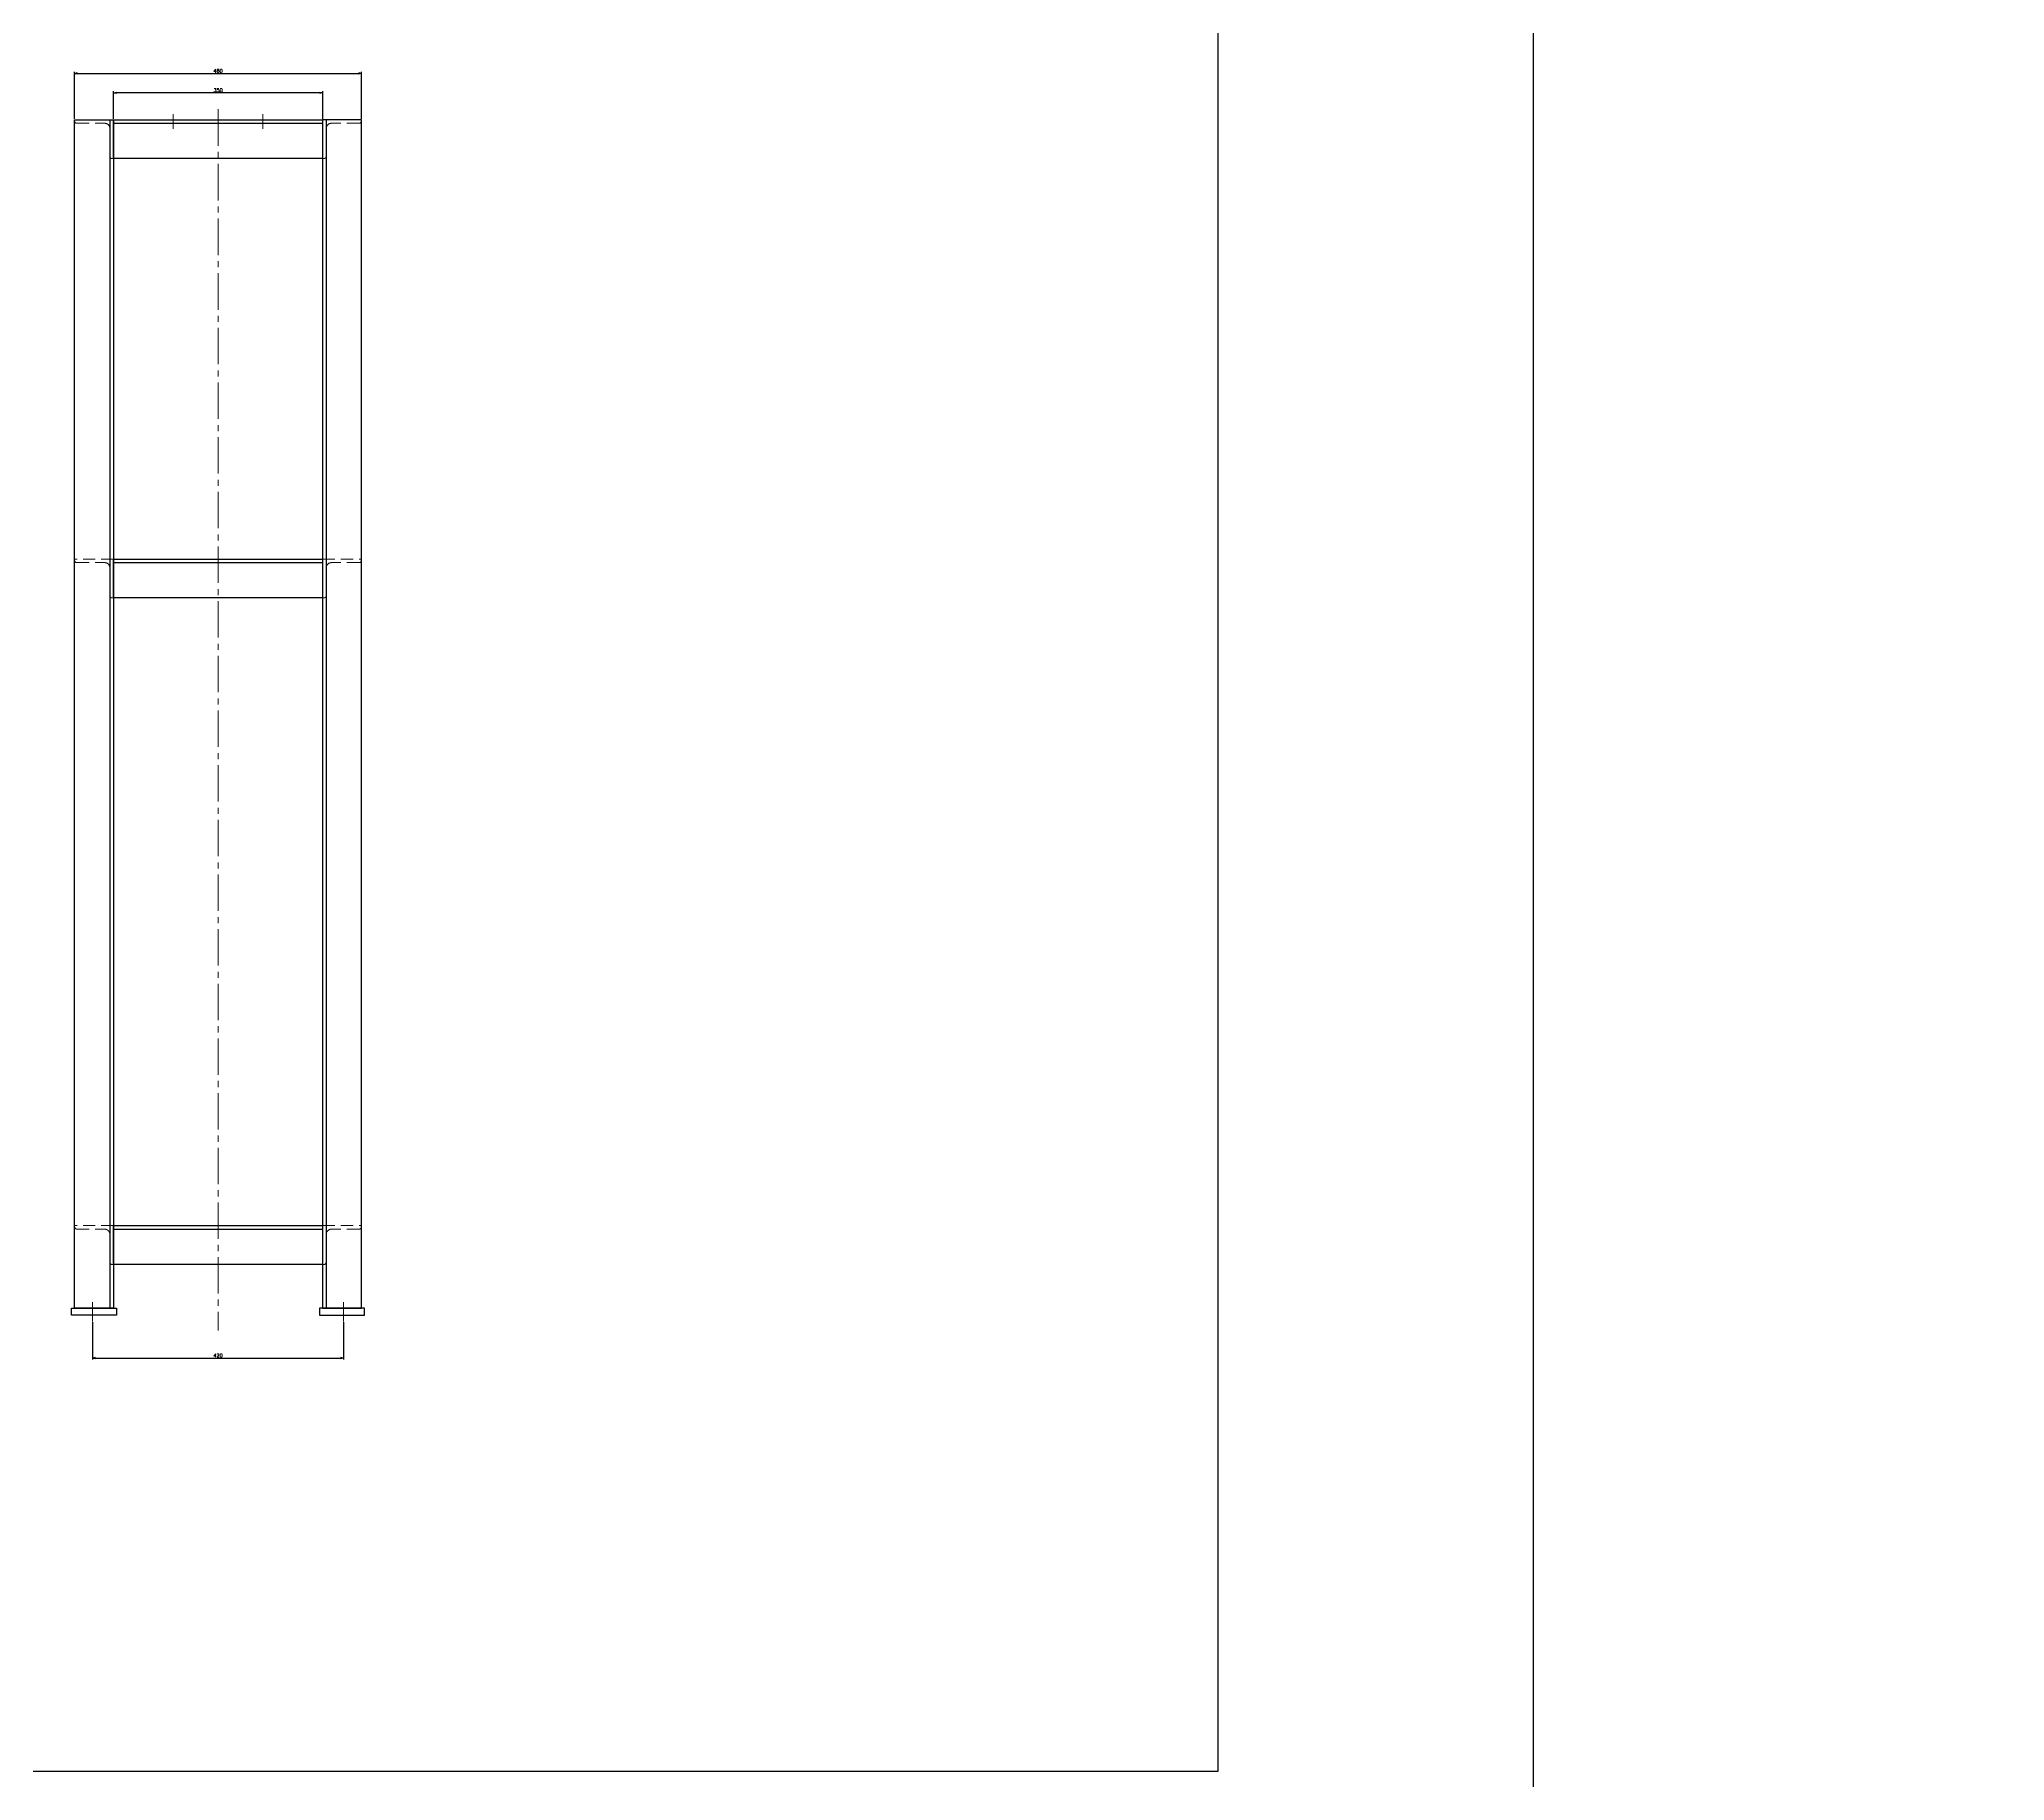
# Model space of a CAD drawing. Header units: millimetres. Extents: x 0 to 49006, y -7876 to 6995.
# Drawn here: x 6738 to 10026, y -5410 to -2496 of the extents above; entities that cross this region are included whole.
import ezdxf

# ---------------------------------------------------------------- set-up
doc = ezdxf.new("R2010")
doc.units = ezdxf.units.MM
doc.header["$LTSCALE"] = 3.2
doc.header["$PDMODE"] = 99
doc.header["$PDSIZE"] = 1
doc.linetypes.add('CENTER2', pattern=[28.575, 19.05, -3.175, 3.175, -3.175])
doc.linetypes.add('HIDDEN', pattern=[9.525, 6.35, -3.175])
for name, color, linetype, lineweight in [('04_HIDDEN', 2, 'HIDDEN', 13), ('05_CENTER', 4, 'CENTER2', 13), ('08_DIM', 3, 'Continuous', 13)]:
    doc.layers.add(name, color=color, linetype=linetype, lineweight=lineweight)
doc.styles.add('KSS_TXT', font='txt.shx', dxfattribs={"bigfont": 'extfont2.shx'})
doc.dimstyles.new('KSS_DIM', dxfattribs={"dimscale": 12, "dimtxt": 3, "dimasz": 2.5, "dimexe": 1.25, "dimexo": 0.625, "dimtad": 1, "dimdsep": 46, "dimtxsty": 'KSS_TXT', "dimblk": 'OPEN30', "dimcen": 0, "dimazin": 2, "dimtfac": 0.75, "dimtmove": 0, "dimatfit": 3, "dimldrblk": 'OPEN30', "dimfxl": 1.25, "dimtolj": 1, "dimarcsym": 0})

# ---------------------------------------------------------------- blocks, each defined once
blk = doc.blocks.new('A$C402B3D07_1_1')
at = {"color": 0}
for p, q in [((0, 0), (-65, 0)), ((-65, -2), (-65, 0)), ((0, 0), (0, -65)), ((-61, -6), (-14.5, -6)), ((-6, -14.5), (-6, -61)), ((-2, -65), (0, -65))]:
    blk.add_line(p, q, dxfattribs=at)
for centre, radius, start, end in [((-61, -2), 4, 180, 270), ((-14.5, -14.5), 8.5, 0, 90), ((-2, -61), 4, 180, 270)]:
    blk.add_arc(centre, radius, start, end, dxfattribs=at)
blk = doc.blocks.new('A$C03AD2A29_1_1')
at = {"color": 0}
for p, q in [((-181, 60), (-181, -1928)), ((-175, 54), (175, 54)), ((181, 60), (181, -1928)), ((-175, -681), (175, -681)), ((-175, -1796), (175, -1796))]:
    blk.add_line(p, q, dxfattribs=at)
for points in [[(-240, 60), (-175, 60), (-175, -1928), (-240, -1928)], [(-175, 60), (175, 60), (175, -5), (-175, -5)], [(240, 60), (175, 60), (175, -1928), (240, -1928)], [(-175, -675), (175, -675), (175, -740), (-175, -740)], [(-175, -1790), (175, -1790), (175, -1855), (-175, -1855)], [(-245, -1928), (-170, -1928), (-170, -1940), (-245, -1940)], [(245, -1928), (170, -1928), (170, -1940), (245, -1940)]]:
    blk.add_lwpolyline(points, close=True, dxfattribs=at)
at = {"layer": '05_CENTER'}
for p, q in [((-75, 69.2), (-75, 44.6)), ((0, 77.5), (0, -1965.3)), ((75, 69.2), (75, 44.6)), ((-210, -1918), (-210, -1950.5)), ((210, -1918), (210, -1950.5))]:
    blk.add_line(p, q, dxfattribs=at)
at = {"layer": '04_HIDDEN'}
for p in [(-175, 60), (-175, -675)]:
    blk.add_blockref('A$C402B3D07_1_1', p, dxfattribs=at)
at = {"layer": '04_HIDDEN', "xscale": -1}
for p in [(175, 60), (175, -675)]:
    blk.add_blockref('A$C402B3D07_1_1', p, dxfattribs=at)
blk = doc.blocks.new('_Open30')
at = {"color": 0, "linetype": 'ByBlock', "lineweight": -2}
for p, q in [((-1, 0.27), (0, 0)), ((0, 0), (-1, -0.27)), ((0, 0), (-1, 0))]:
    blk.add_line(p, q, dxfattribs=at)
blk = doc.blocks.new('*D1473')
at = {"layer": '08_DIM', "color": 0, "lineweight": -2, "transparency": 16777216}
for p, q in [((6861.6, -2629.7), (6861.6, -2583.5)), ((7206.6, -2586), (6866.6, -2586)), ((7211.6, -2629.7), (7211.6, -2583.5))]:
    blk.add_line(p, q, dxfattribs=at)
at = {"layer": 'Defpoints', "color": 0, "transparency": 16777216}
for p in [(6861.6, -2586), (6861.6, -2631), (7211.6, -2631)]:
    blk.add_point(p, dxfattribs=at)
at = {"layer": '08_DIM', "color": 0, "lineweight": -2, "transparency": 16777216, "xscale": 5, "yscale": 5, "zscale": 5, "rotation": 180}
blk.add_blockref('_Open30', (6861.6, -2586), dxfattribs=at)
at = {"layer": '08_DIM', "color": 0, "lineweight": -2, "transparency": 16777216, "xscale": 5, "yscale": 5, "zscale": 5}
blk.add_blockref('_Open30', (7211.6, -2586), dxfattribs=at)
at = {"layer": '08_DIM', "color": 0, "transparency": 16777216, "insert": (7036.6, -2581.7), "char_height": 6, "attachment_point": 5, "style": 'KSS_TXT'}
blk.add_mtext('\\A1;350', dxfattribs=at)
blk = doc.blocks.new('*D1474')
at = {"layer": '08_DIM', "color": 0, "lineweight": -2, "transparency": 16777216}
for p, q in [((6796.6, -2629.7), (6796.6, -2551)), ((6801.6, -2553.5), (7271.6, -2553.5)), ((7276.6, -2629.7), (7276.6, -2551))]:
    blk.add_line(p, q, dxfattribs=at)
at = {"layer": 'Defpoints', "color": 0, "transparency": 16777216}
for p in [(7276.6, -2553.5), (6796.6, -2631), (7276.6, -2631)]:
    blk.add_point(p, dxfattribs=at)
at = {"layer": '08_DIM', "color": 0, "lineweight": -2, "transparency": 16777216, "xscale": 5, "yscale": 5, "zscale": 5, "rotation": 180}
blk.add_blockref('_Open30', (6796.6, -2553.5), dxfattribs=at)
at = {"layer": '08_DIM', "color": 0, "lineweight": -2, "transparency": 16777216, "xscale": 5, "yscale": 5, "zscale": 5}
blk.add_blockref('_Open30', (7276.6, -2553.5), dxfattribs=at)
at = {"layer": '08_DIM', "color": 0, "transparency": 16777216, "insert": (7036.6, -2549.3), "char_height": 6, "attachment_point": 5, "style": 'KSS_TXT'}
blk.add_mtext('\\A1;480', dxfattribs=at)
blk = doc.blocks.new('*D1478')
at = {"layer": '08_DIM', "color": 0, "lineweight": -2, "transparency": 16777216}
for p, q in [((6826.6, -4642.7), (6826.6, -4705)), ((7246.6, -4642.7), (7246.6, -4705)), ((6831.6, -4702.5), (7241.6, -4702.5))]:
    blk.add_line(p, q, dxfattribs=at)
at = {"layer": 'Defpoints', "color": 0, "transparency": 16777216}
for p in [(6826.6, -4641.4), (7246.6, -4641.4), (7246.6, -4702.5)]:
    blk.add_point(p, dxfattribs=at)
at = {"layer": '08_DIM', "color": 0, "lineweight": -2, "transparency": 16777216, "xscale": 5, "yscale": 5, "zscale": 5, "rotation": 180}
blk.add_blockref('_Open30', (6826.6, -4702.5), dxfattribs=at)
at = {"layer": '08_DIM', "color": 0, "lineweight": -2, "transparency": 16777216, "xscale": 5, "yscale": 5, "zscale": 5}
blk.add_blockref('_Open30', (7246.6, -4702.5), dxfattribs=at)
at = {"layer": '08_DIM', "color": 0, "transparency": 16777216, "insert": (7036.6, -4698.3), "char_height": 6, "attachment_point": 5, "style": 'KSS_TXT'}
blk.add_mtext('\\A1;420', dxfattribs=at)

msp = doc.modelspace()

# ---------------------------------------------------------------- linework, layer by layer
at = {"color": 3}
for points in [[(3155.604, -5393.441), (8710.086, -5393.441), (8710.086, -525.185), (3155.604, -525.185)], [(9237.241, -627.828), (16824.146, -627.828), (16824.146, -7876.008), (9237.241, -7876.008)]]:
    msp.add_lwpolyline(points, close=True, dxfattribs=at)

# ---------------------------------------------------------------- block references
msp.add_blockref('A$C03AD2A29_1_1', (7036.554, -2690.977))
at = {"layer": '04_HIDDEN'}
msp.add_blockref('A$C402B3D07_1_1', (6861.554, -4480.977), dxfattribs=at)
at = {"layer": '04_HIDDEN', "xscale": -1}
msp.add_blockref('A$C402B3D07_1_1', (7211.554, -4480.977), dxfattribs=at)

# ---------------------------------------------------------------- dimensions: what is measured, and where the dimension line sits
at = {"layer": '08_DIM', "color": 1}
for base, p1, p2, picture, middle in [((7276.554, -2553.512), (6796.554, -2630.977), (7276.554, -2630.977), '*D1474', (7036.554, -2549.262)), ((6861.554, -2585.973), (7211.554, -2630.977), (6861.554, -2630.977), '*D1473', (7036.554, -2581.719)), ((7246.554, -4702.509), (6826.554, -4641.433), (7246.554, -4641.433), '*D1478', (7036.554, -4698.259))]:
    dim = msp.add_linear_dim(base=base, p1=p1, p2=p2, dimstyle='KSS_DIM', override={"dimscale": 2}, dxfattribs=at)
    dim.commit()
    dim.dimension.update_dxf_attribs({"geometry": picture, "text_midpoint": middle})

doc.saveas('drawing.dxf')
